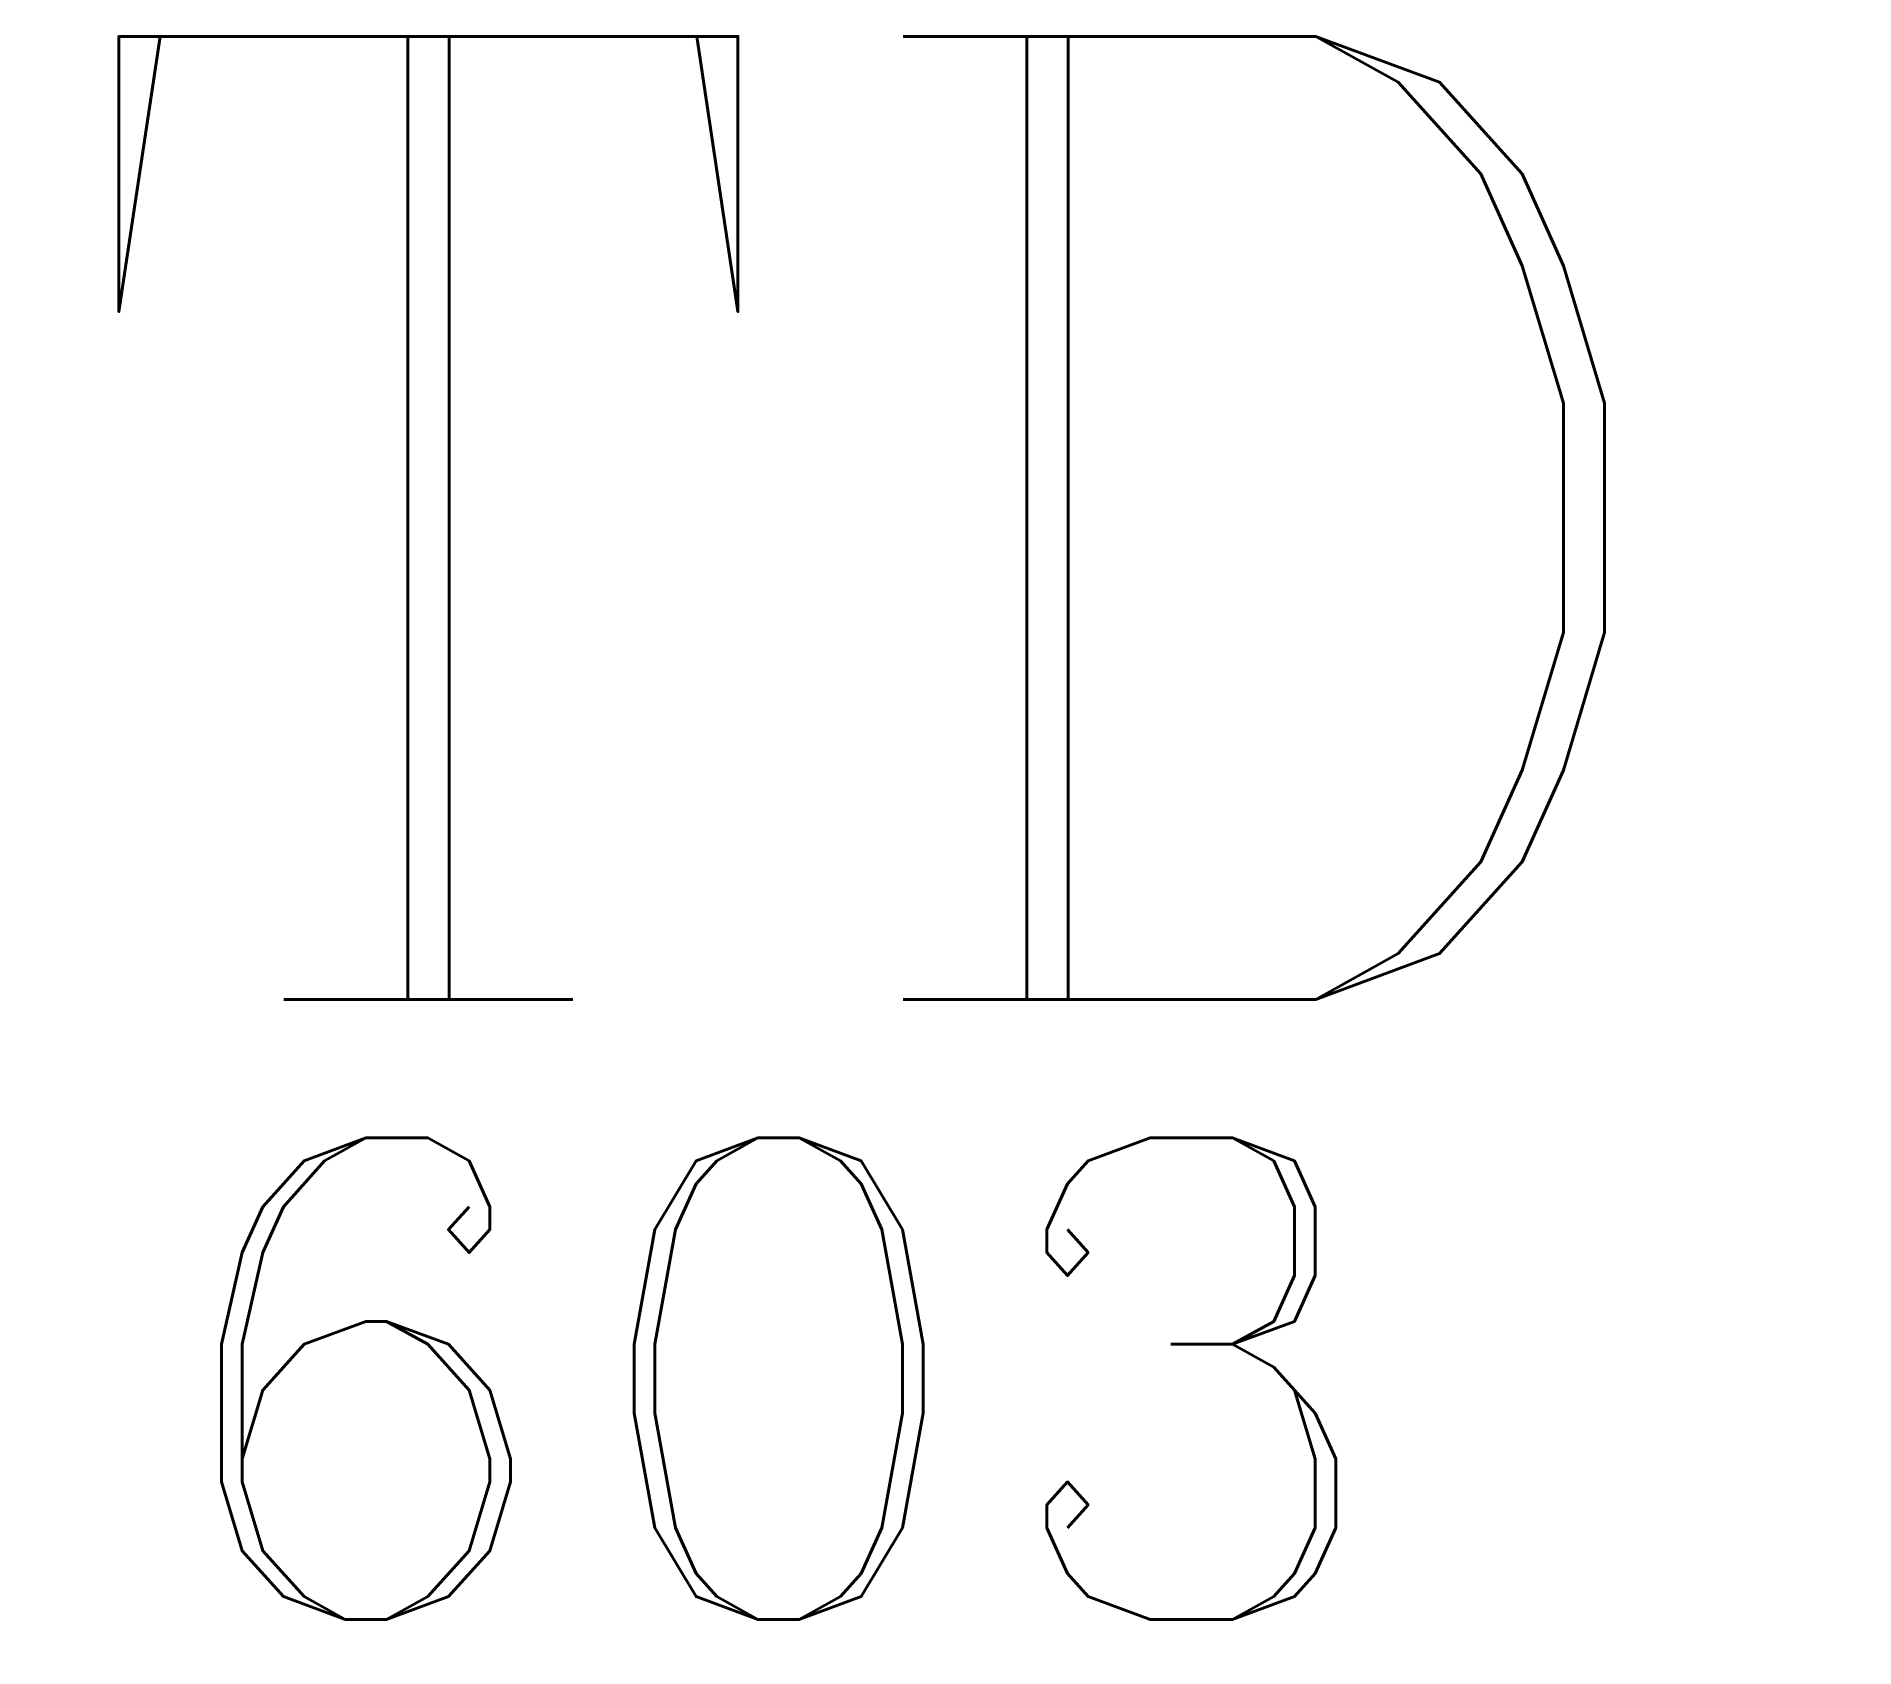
# Model space of a CAD drawing. Header units: inches. Extents: x -16.2 to 22.3, y -10.6 to 23.5.
import ezdxf

# ---------------------------------------------------------------- set-up
doc = ezdxf.new("R2010")
doc.units = ezdxf.units.IN
doc.header["$LTSCALE"] = 48
doc.header["$MEASUREMENT"] = 0
doc.styles.add('FSL12-1', font='complex.shx')

msp = doc.modelspace()

# ---------------------------------------------------------------- wipeouts: each hides what was drawn before it
msp.add_wipeout([(-16.229, 23.519), (22.29, 23.519), (22.29, -10.609), (-16.229, -10.609)])

# ---------------------------------------------------------------- next in the draw order: texts
at = {"linetype": 'Continuous', "attachment_point": 1, "style": 'FSL12-1'}
for s, insert, char_height, width in [('TD', (-16.229, 23.519), 20.4, 142.8), ('TD', (-16.229, 23.519), 20.4, 142.8), ('603', (-13.619, 0.187), 10.2, 90.84375), ('603', (-13.619, 0.187), 10.2, 90.84375)]:
    msp.add_mtext(s, dxfattribs=dict(at, insert=insert, char_height=char_height, width=width))

doc.saveas('drawing.dxf')
